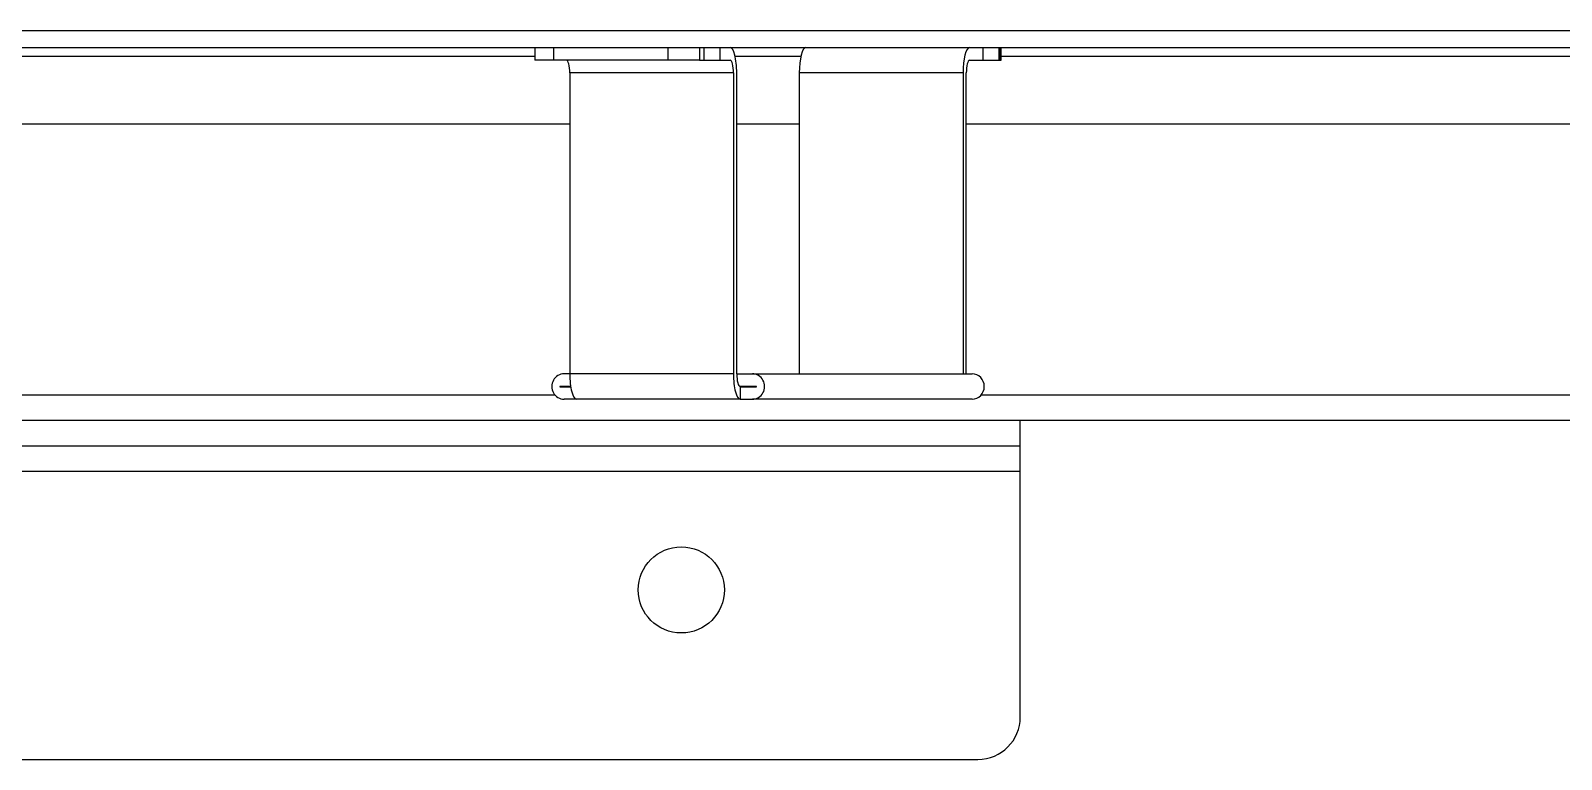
# Model space of a CAD drawing. Header units: millimetres. Extents: x 3795014 to 4300160, y 3869364 to 4016788.
# Drawn here: x 4226548 to 4226638.3, y 3924056.5 to 3924099.5 of the extents above; entities that cross this region are included whole.
import ezdxf

# ---------------------------------------------------------------- set-up
doc = ezdxf.new("R2010")
doc.units = ezdxf.units.MM
doc.layers.add('линия перехода', color=7, linetype='Continuous')
doc.layers.add('основная', color=7, linetype='Continuous', lineweight=50)

msp = doc.modelspace()

# ---------------------------------------------------------------- linework, layer by layer
at = {"layer": 'линия перехода', "color": 0, "linetype": 'Continuous', "lineweight": -3}
for p, q in [((4226305.239, 3924099.531), (4226655.499, 3924099.531)), ((4226416.958, 3924098.031), (4226577.783, 3924098.031)), ((4226578.894, 3924098.531), (4226578.894, 3924097.781)), ((4226585.655, 3924097.781), (4226585.655, 3924098.531)), ((4226587.492, 3924098.531), (4226587.492, 3924097.781)), ((4226589.596, 3924098.031), (4226593.482, 3924098.031)), ((4226605.244, 3924097.781), (4226605.244, 3924098.531)), ((4226605.296, 3924098.031), (4226710.635, 3924098.031)), ((4226589.501, 3924097.031), (4226579.842, 3924097.031)), ((4226603.042, 3924097.031), (4226593.383, 3924097.031)), ((4226589.501, 3924079.281), (4226579.842, 3924079.281)), ((4226510.171, 3924073.531), (4226606.421, 3924073.531))]:
    msp.add_line(p, q, dxfattribs=at)
at = {"layer": 'основная', "color": 0, "linetype": 'Continuous', "lineweight": -3}
for p, q in [((4226305.189, 3924098.531), (4226655.758, 3924098.531)), ((4226577.783, 3924098.531), (4226577.783, 3924097.781)), ((4226587.751, 3924098.531), (4226587.751, 3924097.781)), ((4226588.708, 3924097.781), (4226588.708, 3924098.531)), ((4226604.208, 3924098.531), (4226604.208, 3924097.781)), ((4226605.165, 3924097.781), (4226605.165, 3924098.531)), ((4226605.296, 3924097.781), (4226605.296, 3924098.531)), ((4226578.894, 3924097.781), (4226577.783, 3924097.781)), ((4226585.655, 3924097.781), (4226578.894, 3924097.781)), ((4226579.842, 3924097.031), (4226579.842, 3924079.281)), ((4226587.492, 3924097.781), (4226585.655, 3924097.781)), ((4226587.492, 3924097.781), (4226587.751, 3924097.781)), ((4226587.751, 3924097.781), (4226588.708, 3924097.781)), ((4226588.708, 3924097.781), (4226589.306, 3924097.781)), ((4226589.501, 3924097.031), (4226589.501, 3924079.281)), ((4226589.695, 3924079.281), (4226589.695, 3924097.031)), ((4226593.383, 3924097.031), (4226593.383, 3924079.281)), ((4226603.042, 3924097.031), (4226603.042, 3924079.281)), ((4226603.236, 3924079.281), (4226603.236, 3924097.031)), ((4226603.43, 3924097.781), (4226604.208, 3924097.781)), ((4226604.208, 3924097.781), (4226605.165, 3924097.781)), ((4226605.165, 3924097.781), (4226605.244, 3924097.781)), ((4226605.244, 3924097.781), (4226605.296, 3924097.781)), ((4226414.898, 3924094.031), (4226579.842, 3924094.031)), ((4226589.695, 3924094.031), (4226593.383, 3924094.031)), ((4226603.236, 3924094.031), (4226710.635, 3924094.031)), ((4226579.842, 3924079.281), (4226579.507, 3924079.281)), ((4226589.695, 3924079.281), (4226590.614, 3924079.281)), ((4226590.614, 3924079.281), (4226603.572, 3924079.281)), ((4226578.967, 3924078.031), (4226415.774, 3924078.031)), ((4226579.893, 3924078.54), (4226579.265, 3924078.54)), ((4226579.265, 3924078.54), (4226579.265, 3924078.523)), ((4226579.265, 3924078.523), (4226579.896, 3924078.523)), ((4226590.855, 3924078.54), (4226589.889, 3924078.54)), ((4226589.889, 3924078.54), (4226589.889, 3924078.531)), ((4226589.889, 3924078.523), (4226589.889, 3924077.781)), ((4226589.889, 3924078.523), (4226590.855, 3924078.523)), ((4226590.855, 3924078.523), (4226590.855, 3924078.54)), ((4226714.297, 3924078.031), (4226604.112, 3924078.031)), ((4226580.231, 3924077.781), (4226579.507, 3924077.781)), ((4226589.889, 3924077.781), (4226580.231, 3924077.781)), ((4226589.889, 3924077.781), (4226590.614, 3924077.781)), ((4226603.572, 3924077.781), (4226590.614, 3924077.781)), ((4226714.297, 3924076.531), (4226162.402, 3924076.531)), ((4226606.421, 3924075.031), (4226606.421, 3924076.531)), ((4226510.171, 3924075.031), (4226606.421, 3924075.031)), ((4226606.421, 3924073.531), (4226606.421, 3924075.031)), ((4226606.421, 3924059.031), (4226606.421, 3924073.531)), ((4226537.921, 3924056.531), (4226603.921, 3924056.531))]:
    msp.add_line(p, q, dxfattribs=at)
msp.add_circle((4226586.421, 3924066.531), 2.542, dxfattribs=at)
msp.add_arc((4226603.921, 3924059.031), 2.5, 270, 0, dxfattribs=at)
for centre, major_axis, ratio, start_param, end_param in [((4226589.306, 3924097.031), (0, -1.5), 0.259156, 1.570796, 3.141593), ((4226593.772, 3924097.031), (0, 1.5), 0.259156, 0, 1.570796), ((4226603.43, 3924097.031), (0, 1.5), 0.259156, 0, 1.570796), ((4226579.648, 3924097.031), (0, 0.75), 0.259156, 4.712389, 6.283185), ((4226589.306, 3924097.031), (0, 0.75), 0.259156, 4.712389, 6.283185), ((4226603.43, 3924097.031), (0, -0.75), 0.259156, 3.141593, 4.712389), ((4226579.507, 3924078.531), (0, 0.75), 0.965835, 0, 3.141593), ((4226580.231, 3924079.281), (0, 1.5), 0.259156, 1.570796, 3.141593), ((4226589.889, 3924079.281), (0, 1.5), 0.259156, 1.570796, 3.141593), ((4226589.889, 3924079.281), (0, -0.75), 0.259156, 4.712389, 6.283185), ((4226590.614, 3924078.531), (0, -0.75), 0.965835, 0, 3.141593), ((4226603.572, 3924078.531), (0, 0.75), 0.965835, 3.141593, 6.283185)]:
    msp.add_ellipse(centre, major_axis=major_axis, ratio=ratio, start_param=start_param, end_param=end_param, dxfattribs=at)

doc.saveas('drawing.dxf')
